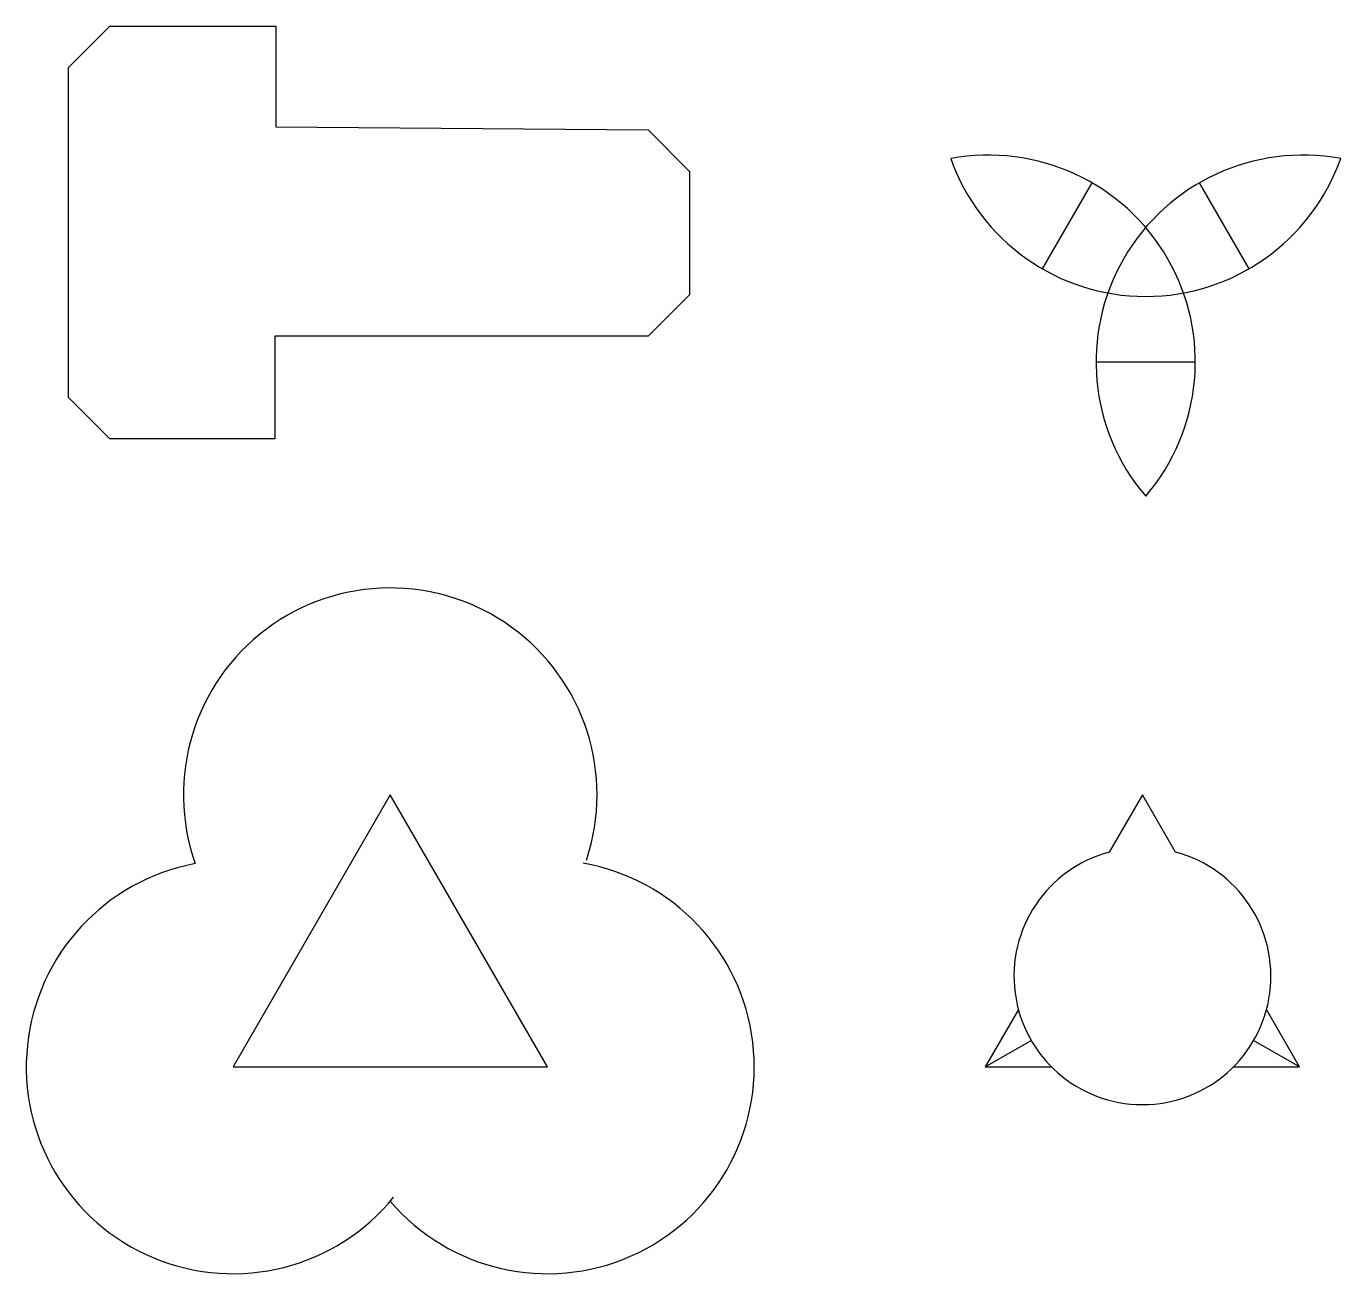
# Model space of a CAD drawing. Header units: inches. Extents: x -5 to 154, y -14 to 137.
import ezdxf

# ---------------------------------------------------------------- set-up
doc = ezdxf.new("R2010")
doc.units = ezdxf.units.IN
doc.header["$MEASUREMENT"] = 0

msp = doc.modelspace()

# ---------------------------------------------------------------- linework, layer by layer
for p, q in [((0.11, 137.26), (0.11, 137.26)), ((0.11, 132.26), (5.11, 137.26)), ((5.11, 137.26), (25.19, 137.26)), ((25.19, 137.26), (25.19, 125.11)), ((0.11, 92.38), (0.11, 132.26)), ((25.19, 125.11), (70.2, 124.74)), ((75.2, 119.7), (70.2, 124.74)), ((75.2, 119.7), (75.2, 104.78)), ((123.84, 118.33), (117.84, 107.94)), ((142.84, 107.94), (136.84, 118.33)), ((70.2, 99.78), (75.2, 104.78)), ((70.2, 99.78), (25.06, 99.78)), ((25.06, 99.78), (25.06, 99.78)), ((25.06, 99.78), (25.06, 87.38)), ((124.34, 96.68), (136.34, 96.68)), ((5.11, 87.38), (0.11, 92.38)), ((25.06, 87.38), (5.11, 87.38)), ((39.02, 44.35), (20.02, 11.44)), ((58.02, 11.44), (39.02, 44.35)), ((129.95, 44.35), (125.94, 37.41)), ((133.95, 37.41), (129.95, 44.35)), ((114.95, 18.38), (110.95, 11.44)), ((148.95, 11.44), (144.94, 18.38)), ((110.95, 11.44), (116.5, 14.64)), ((148.95, 11.44), (143.39, 14.64)), ((20.02, 11.44), (58.02, 11.44)), ((110.95, 11.44), (118.96, 11.44)), ((140.93, 11.44), (148.95, 11.44))]:
    msp.add_line(p, q)
for centre, radius, start, end in [((111.34, 96.68), 25, 319.4642, 100.5358), ((130.34, 129.59), 25, 199.4642, 340.5358), ((149.34, 96.68), 25, 79.4642, 220.5358), ((39.02, 44.35), 25, 341.5587, 199.4068), ((129.95, 22.41), 15.53, 104.9561, 75.0439), ((20.02, 11.44), 25, 100.5447, 320.942), ((58.02, 11.44), 25, 220.5358, 80.03)]:
    msp.add_arc(centre, radius, start, end)

doc.saveas('drawing.dxf')
